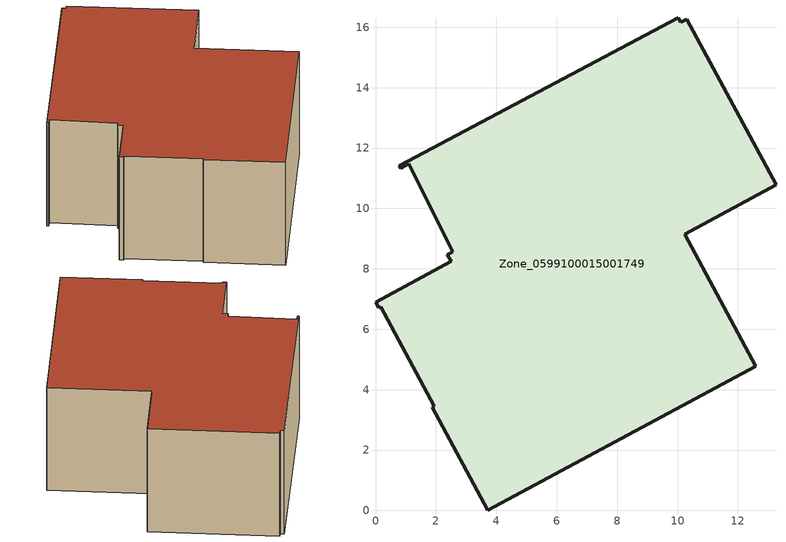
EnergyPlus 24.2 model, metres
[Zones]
Zone_0599100015001749
 floor ground (C_G): 2.5,8.25 2.38,8.47 2.55,8.57 1.1,11.47 0.84,11.34 0.79,11.42 10.02,16.32 10.11,16.17 10.3,16.27 13.26,10.78 10.24,9.15 12.59,4.78 3.72,0 1.88,3.42 1.95,3.45 0.17,6.75 0.1,6.71 0,6.9 z0.95
 wall outside (C_F): 10.24,9.15 13.26,10.78 10.3,16.27 10.11,16.17 10.02,16.32 0.79,11.42 0.84,11.34 1.1,11.47 2.55,8.57 2.38,8.47 2.5,8.25 0,6.9 0.1,6.71 0.17,6.75 1.95,3.45 1.88,3.42 3.72,0 12.59,4.78 10.24,9.15 z0.95:6.59
 roof outside (C_R): 2.5,8.25 0,6.9 0.1,6.71 0.17,6.75 1.95,3.45 1.88,3.42 3.72,0 12.59,4.78 10.24,9.15 13.26,10.78 10.3,16.27 10.11,16.17 10.02,16.32 0.79,11.42 0.84,11.34 1.1,11.47 2.55,8.57 2.38,8.47 z6.59
[BUILDING]
Pand.0599100015001749: North Axis=0; Terrain=City; Loads Convergence Tolerance Value=0.04; Temperature Convergence Tolerance Value=0.4; Solar Distribution=FullExterior; Maximum Number of Warmup Days=25; Minimum Number of Warmup Days=1
[Site:Location]
Rotterdam.The.Hague.AP_ZH_NLD Design_Conditions: Latitude=51.96; Longitude=4.45; Time Zone=1; Elevation=-4.5
[SITE:GROUNDTEMPERATURE:BUILDINGSURFACE]
18, 18, 18, 18, 18, 18, 18, 18, 18, 18, 18, 18
[MATERIAL] Thermal Absorptance=0.9; Solar Absorptance=0.7; Visible Absorptance=0.7
Name | Roughness | Thickness | Conductivity | Density | Specific Heat
G.D.1975-1991 | MediumSmooth | 0.15 | 0.288461 | 540 | 1210
F.D.1975-1991 | Rough | 0.3 | 0.230769 | 1920 | 840
R.D.1975-1991 | MediumRough | 0.2 | 0.153846 | 1500 | 1000
[CONSTRUCTION]
C_G: G.D.1975-1991
C_F: F.D.1975-1991
C_R: R.D.1975-1991
[ZONE]
Zone_0599100015001749: Type=1; Multiplier=1; Ceiling Height=Autocalculate; Volume=Autocalculate; Floor Area=autocalculate; Part of Total Floor Area=Yes
[ZONEINFILTRATION:DESIGNFLOWRATE]
Infil_Zone_0599100015001749: Zone or ZoneList or Space or SpaceList=Zone_0599100015001749; Schedule=AlwaysOn; Design Flow Rate Calculation Method=Flow/Area; Flow Rate per Floor Area=0.0042; Constant Term Coefficient=1; Temperature Term Coefficient=0; Velocity Term Coefficient=0; Velocity Squared Term Coefficient=0
[HVACTEMPLATE:ZONE:IDEALLOADSAIRSYSTEM]
Zone_0599100015001749: Maximum Heating Supply Air Temperature=50; Minimum Cooling Supply Air Temperature=13; Maximum Heating Supply Air Humidity Ratio=0.0156; Minimum Cooling Supply Air Humidity Ratio=0.0077; Heating Limit=NoLimit; Cooling Limit=NoLimit; Dehumidification Control Type=ConstantSensibleHeatRatio; Cooling Sensible Heat Ratio=0.7; Dehumidification Setpoint=60; Humidification Control Type=None; Humidification Setpoint=30; Outdoor Air Method=None; Outdoor Air Flow Rate per Person=0.00944; Outdoor Air Flow Rate per Zone Floor Area=0; Outdoor Air Flow Rate per Zone=0; Demand Controlled Ventilation Type=None; Outdoor Air Economizer Type=NoEconomizer; Heat Recovery Type=None; Sensible Heat Recovery Effectiveness=0.7; Latent Heat Recovery Effectiveness=0.65
[ZONECONTROL:THERMOSTAT]
ThermostatControl_Zone_0599100015001749: Zone or ZoneList=Zone_0599100015001749; Control Type Schedule=DualSetpointControlType; Control 1=Thermostat_Zone_0599100015001749; Temperature Difference Between Cutout And Setpoint=0
[THERMOSTATSETPOINT:DUALSETPOINT]
Thermostat_Zone_0599100015001749: Heating Setpoint Temperature Schedule=HeatingSetpoint_Zone_0599100015001749; Cooling Setpoint Temperature Schedule=CoolingSetpoint_Zone_0599100015001749
[SCHEDULE:COMPACT]
HeatingSetpoint_Zone_0599100015001749: Through: 12/31, For: AllDays, Until: 24:00, 21
CoolingSetpoint_Zone_0599100015001749: Through: 12/31, For: AllDays, Until: 24:00, 24
DualSetpointControlType: Through: 12/31, For: AllDays, Until: 24:00, 4
AlwaysOn: Through: 12/31, For: AllDays, Until: 24:00, 1
